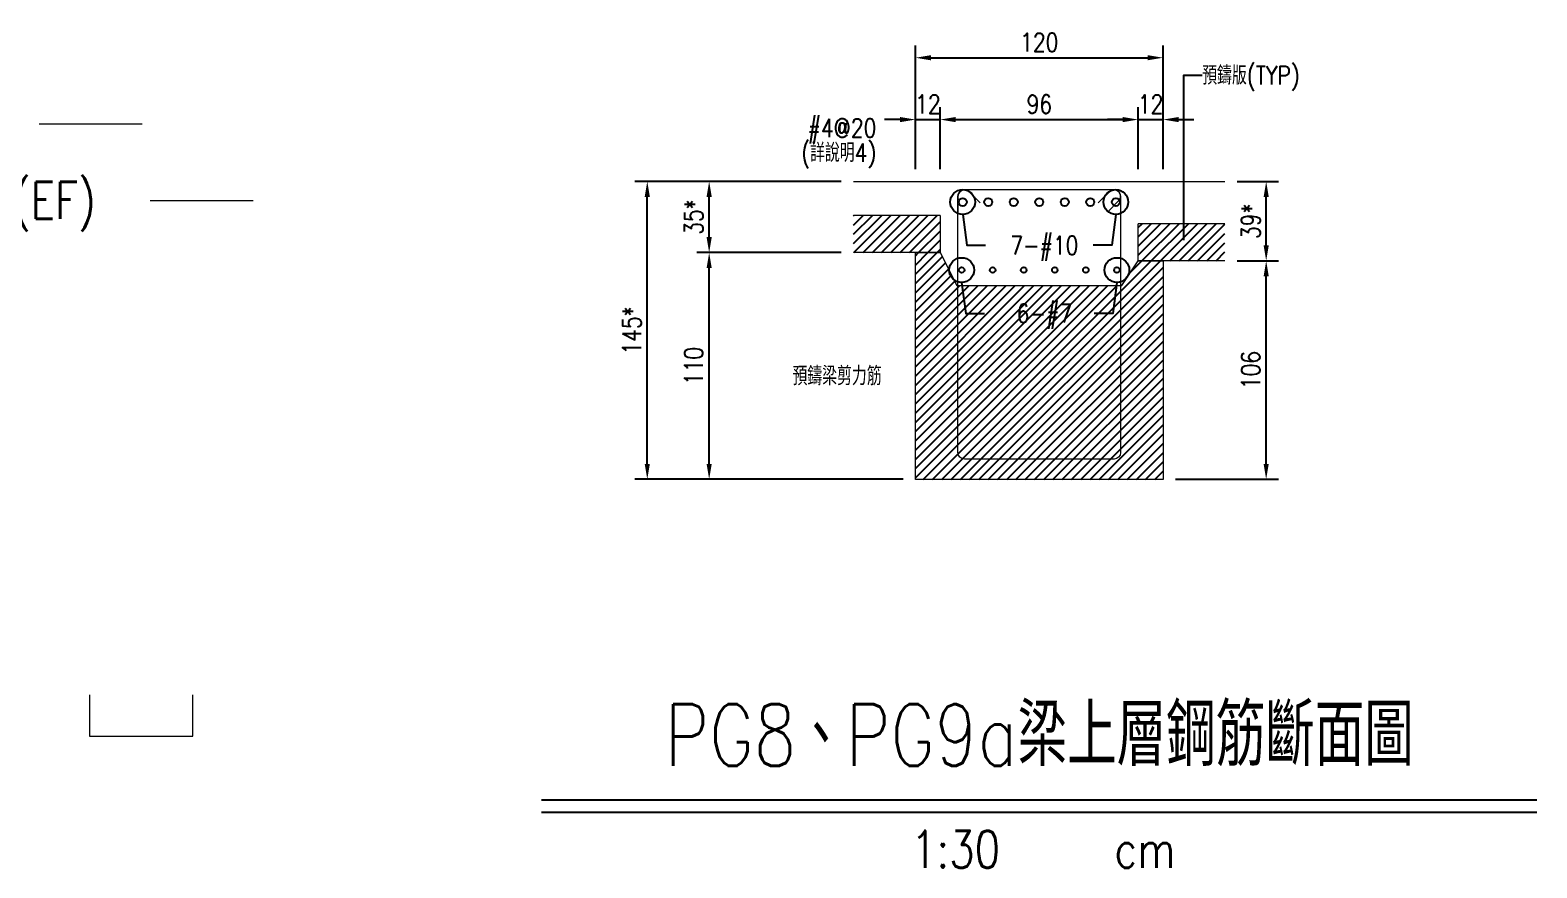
# Model space of a CAD drawing. Extents: x -4754 to 4976, y -23710 to 3942.
# Drawn here: x 4245 to 4976, y -7943 to -7537 of the extents above; entities that cross this region are included whole.
import ezdxf
from ezdxf.enums import TextEntityAlignment as Align

# ---------------------------------------------------------------- set-up
doc = ezdxf.new("R2010")
doc.units = 0
doc.header["$LTSCALE"] = 3
doc.layers.get('0').update_dxf_attribs({"linetype": 'CONTINUOUS'})
doc.layers.add('HB_0', color=7, linetype='CONTINUOUS', transparency=0.5)
doc.layers.add('預鑄版_HATCH', color=253, linetype='CONTINUOUS', transparency=0.1)
for name, color, linetype in [('HB_DIM', 1, 'CONTINUOUS'), ('HB_TXT_CTEXT', 2, 'CONTINUOUS'), ('鋼筋', 3, 'CONTINUOUS'), ('預鑄梁_HATCH', 253, 'CONTINUOUS')]:
    doc.layers.add(name, color=color, linetype=linetype)
doc.styles.get("Standard").update_dxf_attribs({"font": 'ROMANS.shx', "width": 0.8, "bigfont": 'chineset.shx'})
doc.dimstyles.new('30', dxfattribs={"dimscale": 3, "dimtxt": 3, "dimasz": 2.5, "dimexe": 2, "dimexo": 2, "dimgap": 1, "dimtad": 1, "dimdsep": 46, "dimtxsty": 'Standard', "dimcen": 0, "dimclrd": 256, "dimclre": 256, "dimclrt": 2, "dimadec": 0, "dimazin": 0, "dimtfac": 1, "dimtix": 1, "dimtmove": 2, "dimatfit": 3, "dimfxl": 1, "dimtolj": 1, "dimtzin": 0, "dimarcsym": 0})

# ---------------------------------------------------------------- blocks, each defined once
blk = doc.blocks.new('title_beam')
at = {"color": 3, "linetype": 'Continuous'}
blk.add_line((-241.2, 0), (241.2, 0), dxfattribs=at)
at = {"color": 1, "linetype": 'Continuous'}
blk.add_line((-241.2, -6), (241.2, -6), dxfattribs=at)
at = {"color": 3, "linetype": 'Continuous', "width": 0.8}
blk.add_attdef('TITLE', text='', height=30, dxfattribs=at).set_placement((0, 33), align=Align.MIDDLE)
at = {"linetype": 'Continuous', "width": 0.8}
blk.add_attdef('SCALE', text='', height=18, dxfattribs=at).set_placement((-40.57, -24), align=Align.MIDDLE)
blk.add_attdef('CM', (36.47, -33.03), '', height=18, dxfattribs=at)
blk = doc.blocks.new('C')
at = {"color": 3, "linetype": 'Continuous'}
blk.add_circle((0, 0), 1.2, dxfattribs=at)
blk = doc.blocks.new('*D1343')
at = {"layer": 'HB_DIM', "linetype": 'Continuous', "lineweight": -2}
for p, q in [((4638.57, -7610.27), (4538.57, -7610.27)), ((4544.57, -7747.3), (4544.57, -7617.77)), ((4668.57, -7754.8), (4538.57, -7754.8))]:
    blk.add_line(p, q, dxfattribs=at)
at = {"layer": 'HB_DIM'}
for points in [[(4545.82, -7617.77), (4543.32, -7617.77), (4544.57, -7610.27)], [(4543.32, -7747.3), (4545.82, -7747.3), (4544.57, -7754.8)]]:
    blk.add_solid(points, dxfattribs=at)
at = {"layer": 'HB_DIM', "color": 2, "linetype": 'Continuous', "insert": (4537.07, -7682.54), "char_height": 9, "attachment_point": 5, "rotation": 90}
blk.add_mtext('\\A1;145*', dxfattribs=at)
blk = doc.blocks.new('*D1344')
at = {"layer": 'HB_DIM', "linetype": 'Continuous', "lineweight": -2}
for p, q in [((4638.57, -7644.8), (4568.57, -7644.8)), ((4574.57, -7747.3), (4574.57, -7652.3)), ((4668.57, -7754.8), (4568.57, -7754.8))]:
    blk.add_line(p, q, dxfattribs=at)
at = {"layer": 'HB_DIM'}
for points in [[(4575.82, -7652.3), (4573.32, -7652.3), (4574.57, -7644.8)], [(4573.32, -7747.3), (4575.82, -7747.3), (4574.57, -7754.8)]]:
    blk.add_solid(points, dxfattribs=at)
at = {"layer": 'HB_DIM', "color": 2, "linetype": 'Continuous', "insert": (4567.07, -7699.8), "char_height": 9, "attachment_point": 5, "rotation": 90}
blk.add_mtext('\\A1;110', dxfattribs=at)
blk = doc.blocks.new('*D1345')
at = {"layer": 'HB_DIM', "linetype": 'Continuous', "lineweight": -2}
for p, q in [((4638.57, -7610.27), (4568.57, -7610.27)), ((4574.57, -7637.3), (4574.57, -7617.77)), ((4638.57, -7644.8), (4568.57, -7644.8))]:
    blk.add_line(p, q, dxfattribs=at)
at = {"layer": 'HB_DIM'}
for points in [[(4575.82, -7617.77), (4573.32, -7617.77), (4574.57, -7610.27)], [(4573.32, -7637.3), (4575.82, -7637.3), (4574.57, -7644.8)]]:
    blk.add_solid(points, dxfattribs=at)
at = {"layer": 'HB_DIM', "color": 2, "linetype": 'Continuous', "insert": (4567.07, -7627.54), "char_height": 9, "attachment_point": 5, "rotation": 90}
blk.add_mtext('\\A1;35*', dxfattribs=at)
blk = doc.blocks.new('*D1346')
at = {"layer": 'HB_DIM', "linetype": 'Continuous', "lineweight": -2}
for p, q in [((4830.57, -7648.8), (4850.57, -7648.8)), ((4844.57, -7747.3), (4844.57, -7656.3)), ((4800.57, -7754.8), (4850.57, -7754.8))]:
    blk.add_line(p, q, dxfattribs=at)
at = {"layer": 'HB_DIM'}
for points in [[(4845.82, -7656.3), (4843.32, -7656.3), (4844.57, -7648.8)], [(4843.32, -7747.3), (4845.82, -7747.3), (4844.57, -7754.8)]]:
    blk.add_solid(points, dxfattribs=at)
at = {"layer": 'HB_DIM', "color": 2, "linetype": 'Continuous', "insert": (4837.07, -7701.8), "char_height": 9, "attachment_point": 5, "rotation": 90}
blk.add_mtext('\\A1;106', dxfattribs=at)
blk = doc.blocks.new('*D1347')
at = {"layer": 'HB_DIM', "linetype": 'Continuous', "lineweight": -2}
for p, q in [((4830.57, -7610.27), (4850.57, -7610.27)), ((4844.57, -7641.3), (4844.57, -7617.77)), ((4830.57, -7648.8), (4850.57, -7648.8))]:
    blk.add_line(p, q, dxfattribs=at)
at = {"layer": 'HB_DIM'}
for points in [[(4845.82, -7617.77), (4843.32, -7617.77), (4844.57, -7610.27)], [(4843.32, -7641.3), (4845.82, -7641.3), (4844.57, -7648.8)]]:
    blk.add_solid(points, dxfattribs=at)
at = {"layer": 'HB_DIM', "color": 2, "linetype": 'Continuous', "insert": (4837.07, -7629.54), "char_height": 9, "attachment_point": 5, "rotation": 90}
blk.add_mtext('\\A1;39*', dxfattribs=at)
blk = doc.blocks.new('*D1348')
at = {"layer": 'HB_DIM', "linetype": 'Continuous', "lineweight": -2}
for p, q in [((4674.57, -7604.27), (4674.57, -7544.27)), ((4794.57, -7604.27), (4794.57, -7544.27)), ((4682.07, -7550.27), (4787.07, -7550.27))]:
    blk.add_line(p, q, dxfattribs=at)
at = {"layer": 'HB_DIM'}
for points in [[(4682.07, -7549.02), (4682.07, -7551.52), (4674.57, -7550.27)], [(4787.07, -7551.52), (4787.07, -7549.02), (4794.57, -7550.27)]]:
    blk.add_solid(points, dxfattribs=at)
at = {"layer": 'HB_DIM', "color": 2, "linetype": 'Continuous', "insert": (4734.57, -7542.77), "char_height": 9, "attachment_point": 5, "rotation": 0}
blk.add_mtext('\\A1;120', dxfattribs=at)
blk = doc.blocks.new('*D1349')
at = {"layer": 'HB_DIM', "linetype": 'Continuous', "lineweight": -2}
for p, q in [((4667.07, -7580.27), (4659.57, -7580.27)), ((4674.57, -7604.27), (4674.57, -7574.27)), ((4674.57, -7580.27), (4686.57, -7580.27)), ((4686.57, -7604.27), (4686.57, -7574.27)), ((4694.07, -7580.27), (4701.57, -7580.27))]:
    blk.add_line(p, q, dxfattribs=at)
at = {"layer": 'HB_DIM'}
for points in [[(4667.07, -7581.52), (4667.07, -7579.02), (4674.57, -7580.27)], [(4694.07, -7579.02), (4694.07, -7581.52), (4686.57, -7580.27)]]:
    blk.add_solid(points, dxfattribs=at)
at = {"layer": 'HB_DIM', "color": 2, "linetype": 'Continuous', "insert": (4680.57, -7572.77), "char_height": 9, "attachment_point": 5, "rotation": 0}
blk.add_mtext('\\A1;12', dxfattribs=at)
blk = doc.blocks.new('*D1350')
at = {"layer": 'HB_DIM', "linetype": 'Continuous', "lineweight": -2}
for p, q in [((4686.57, -7604.27), (4686.57, -7574.27)), ((4694.07, -7580.27), (4775.07, -7580.27)), ((4782.57, -7604.27), (4782.57, -7574.27))]:
    blk.add_line(p, q, dxfattribs=at)
at = {"layer": 'HB_DIM'}
for points in [[(4694.07, -7579.02), (4694.07, -7581.52), (4686.57, -7580.27)], [(4775.07, -7581.52), (4775.07, -7579.02), (4782.57, -7580.27)]]:
    blk.add_solid(points, dxfattribs=at)
at = {"layer": 'HB_DIM', "color": 2, "linetype": 'Continuous', "insert": (4734.57, -7572.77), "char_height": 9, "attachment_point": 5, "rotation": 0}
blk.add_mtext('\\A1;96', dxfattribs=at)
blk = doc.blocks.new('*D1351')
at = {"layer": 'HB_DIM', "linetype": 'Continuous', "lineweight": -2}
for p, q in [((4775.07, -7580.27), (4767.57, -7580.27)), ((4782.57, -7604.27), (4782.57, -7574.27)), ((4782.57, -7580.27), (4794.57, -7580.27)), ((4794.57, -7604.27), (4794.57, -7574.27)), ((4802.07, -7580.27), (4809.57, -7580.27))]:
    blk.add_line(p, q, dxfattribs=at)
at = {"layer": 'HB_DIM'}
for points in [[(4775.07, -7581.52), (4775.07, -7579.02), (4782.57, -7580.27)], [(4802.07, -7579.02), (4802.07, -7581.52), (4794.57, -7580.27)]]:
    blk.add_solid(points, dxfattribs=at)
at = {"layer": 'HB_DIM', "color": 2, "linetype": 'Continuous', "insert": (4788.57, -7572.77), "char_height": 9, "attachment_point": 5, "rotation": 0}
blk.add_mtext('\\A1;12', dxfattribs=at)
blk = doc.blocks.new('C_Red')
at = {"color": 1, "linetype": 'Continuous'}
blk.add_circle((0, 0), 1.2, dxfattribs=at)

msp = doc.modelspace()

# ---------------------------------------------------------------- hatches: boundary and pattern name
at = {"layer": '預鑄梁_HATCH', "linetype": 'Continuous'}
h = msp.add_hatch(dxfattribs=at)
h.set_pattern_fill('ANSI31', color=256, style=0)
h.paths.add_polyline_path([(4674.573, -7754.802), (4674.573, -7644.802), (4686.573, -7644.802), (4694.573, -7660.802), (4774.573, -7660.802), (4782.573, -7648.802), (4794.573, -7648.802), (4794.573, -7754.802)], flags=17)
at = {"layer": '預鑄版_HATCH', "linetype": 'Continuous'}
h = msp.add_hatch(dxfattribs=at)
h.set_pattern_fill('ANSI31', color=256, style=0)
h.paths.add_polyline_path([(4644.573, -7644.802), (4686.573, -7644.802), (4686.573, -7626.802), (4644.573, -7626.802)], flags=17)
h = msp.add_hatch(dxfattribs=at)
h.set_pattern_fill('ANSI31', color=256, style=0)
h.paths.add_polyline_path([(4782.573, -7648.802), (4824.573, -7648.802), (4824.573, -7630.802), (4782.573, -7630.802)], flags=17)

# ---------------------------------------------------------------- linework, layer by layer
at = {"layer": 'HB_0', "lineweight": 5}
for p, q in [((4644.573, -7610.271, -89.5), (4824.573, -7610.271, -89.5)), ((4686.573, -7626.802), (4644.573, -7626.802)), ((4686.573, -7626.802), (4686.573, -7644.802)), ((4824.573, -7630.802), (4782.573, -7630.802)), ((4782.573, -7648.802), (4782.573, -7630.802)), ((4686.573, -7644.802), (4644.573, -7644.802)), ((4824.573, -7648.802), (4782.573, -7648.802))]:
    msp.add_line(p, q, dxfattribs=at)
msp.add_lwpolyline([(4674.573, -7754.802), (4674.573, -7644.802), (4686.573, -7644.802), (4694.573, -7660.802), (4774.573, -7660.802), (4782.573, -7648.802), (4794.573, -7648.802), (4794.573, -7754.802), (4674.573, -7754.802)], dxfattribs=at)
at = {"layer": 'HB_DIM', "color": 1, "linetype": 'Continuous'}
for points in [[(4804.573, -7638.802), (4804.573, -7558.802), (4813.573, -7558.802)], [(4697.453, -7626.271), (4699.453, -7641.271), (4708.453, -7641.271)], [(4771.693, -7626.271), (4769.693, -7641.271), (4760.693, -7641.271)], [(4696.953, -7659.271), (4698.953, -7674.271), (4707.953, -7674.271)], [(4772.193, -7659.271), (4770.193, -7674.271), (4761.193, -7674.271)]]:
    msp.add_lwpolyline(points, dxfattribs=at)
for points in [[(4734.573, -7614.337, 0, 5, 0), (4727.573, -7611.337, 0, 0, 0), (4664.573, -7584.337, 0, 0, 0), (4655.573, -7584.337, 0, 0, 0)], [(4695.168, -7679.657, 0, 5, 0), (4690.168, -7684.657, 0, 0, 0), (4670.168, -7704.657, 0, 0, 0), (4661.168, -7704.657, 0, 0, 0)]]:
    msp.add_lwpolyline(points, format="xyseb", dxfattribs=at)
at = {"layer": 'HB_TXT_CTEXT', "lineweight": 5}
for p, q in [((4249.773, -7582.302, -50), (4299.773, -7582.302, -50)), ((4303.573, -7619.488, 50), (4353.573, -7619.488, 50))]:
    msp.add_line(p, q, dxfattribs=at)
msp.add_polyline3d([(4274.239, -7859.332, -50), (4274.239, -7879.332, -50), (4324.239, -7879.332, -50), (4324.239, -7859.332, -50)], dxfattribs=at)
at = {"layer": '鋼筋', "lineweight": 5}
for p, q in [((4695.168, -7617.512, -78.23), (4695.168, -7625.132, -78.23)), ((4695.168, -7741.802, -79.5), (4695.168, -7617.512, -79.5)), ((4770.803, -7614.337, -78.23), (4698.343, -7614.337, -78.23)), ((4700.588, -7615.266, -79.5), (4705.977, -7620.655, -79.5)), ((4763.17, -7620.655, -79.5), (4768.558, -7615.266, -79.5)), ((4773.978, -7617.512, -79.5), (4773.978, -7741.802, -79.5)), ((4767.66, -7625.145, -78.23), (4773.048, -7619.757, -78.23)), ((4770.803, -7744.977, -79.5), (4698.343, -7744.977, -79.5))]:
    msp.add_line(p, q, dxfattribs=at)
at = {"layer": '鋼筋', "lineweight": 5, "extrusion": (0, 0, -1)}
for centre, start, end in [((-4698.343, -7617.512, 79.5), 0, 135), ((-4770.803, -7617.512, 79.5), 45, 180), ((-4698.343, -7741.802, 79.5), 270, 0), ((-4770.803, -7741.802, 79.5), 180, 270)]:
    msp.add_arc(centre, 3.175, start, end, dxfattribs=at)
at = {"layer": '鋼筋', "lineweight": 5}
for centre, start, end in [((4698.343, -7617.512, -78.23), 90, 180), ((4770.803, -7617.512, -78.23), 315, 90)]:
    msp.add_arc(centre, 3.175, start, end, dxfattribs=at)

# ---------------------------------------------------------------- block references
at = {"layer": 'HB_DIM', "linetype": 'Continuous', "xscale": 5, "yscale": 5, "zscale": 5}
for p in [(4697.453, -7620.271, -69.01), (4771.693, -7620.271, -69.01), (4696.953, -7653.271, -63.01), (4772.193, -7653.271, -63.01)]:
    msp.add_blockref('C_Red', p, dxfattribs=at)
at = {"layer": 'HB_TXT_CTEXT', "linetype": 'Continuous'}
msp.add_blockref('title_beam', (4734.573, -7910.271, -89.5), dxfattribs=at).add_auto_attribs({'TITLE': 'PG8、PG9a梁上層鋼筋斷面圖', 'SCALE': '1:30', 'CM': 'cm'})
at = {"layer": '鋼筋', "linetype": 'Continuous'}
for p, xscale, yscale, zscale in [((4697.453, -7620.271, -69.01), 1.61, 1.61, 1.61), ((4709.827, -7620.271, -69.01), 1.61, 1.61, 1.61), ((4722.2, -7620.271, -69.01), 1.61, 1.61, 1.61), ((4734.573, -7620.271, -69.01), 1.61, 1.61, 1.61), ((4746.947, -7620.271, -69.01), 1.61, 1.61, 1.61), ((4759.32, -7620.271, -69.01), 1.61, 1.61, 1.61), ((4771.693, -7620.271, -69.01), 1.61, 1.61, 1.61), ((4696.953, -7653.271, -63.01), 1.11, 1.11, 1.11), ((4712.001, -7653.271, -63.01), 1.11, 1.11, 1.11), ((4727.049, -7653.271, -63.01), 1.11, 1.11, 1.11), ((4742.097, -7653.271, -63.01), 1.11, 1.11, 1.11), ((4757.145, -7653.271, -63.01), 1.11, 1.11, 1.11), ((4772.193, -7653.271, -63.01), 1.11, 1.11, 1.11)]:
    msp.add_blockref('C', p, dxfattribs=dict(at, xscale=xscale, yscale=yscale, zscale=zscale))

# ---------------------------------------------------------------- texts
at = {"layer": 'HB_TXT_CTEXT', "linetype": 'Continuous', "width": 0.8}
for s, height, p in [('預鑄版(TYP)', 9, (4813.573, -7558.802, -89.5)), (' 5-#5(EF)', 18, (4173.573, -7619.488, 50))]:
    msp.add_text(s, height=height, dxfattribs=at).set_placement(p, align=Align.MIDDLE_LEFT)
for s, p in [('#4@20', (4655.573, -7584.337, -78.23)), ('(詳說明4)', (4655.573, -7596.337, -78.23)), ('預鑄梁剪力筋', (4658.168, -7704.657, -79.5))]:
    msp.add_text(s, height=9, dxfattribs=at).set_placement(p, align=Align.MIDDLE_RIGHT)
for s, p in [(' 7-#10', (4734.573, -7641.271, -69.01)), (' 6-#7', (4734.573, -7674.271, -63.01))]:
    msp.add_text(s, height=9, dxfattribs=at).set_placement(p, align=Align.MIDDLE_CENTER)

# ---------------------------------------------------------------- dimensions: what is measured, and where the dimension line sits
at = {"layer": 'HB_DIM', "linetype": 'Continuous'}
for base, p1, p2, angle, override, picture, middle in [((4794.573, -7550.271), (4674.573, -7610.271, -89.5), (4794.573, -7610.271, -89.5), 0, {"dimdec": 0, "dimpost": '<>'}, '*D1348', (4734.573, -7542.771)), ((4686.573, -7580.271), (4674.573, -7610.271, -89.5), (4686.573, -7610.271, -89.5), 0, {"dimdec": 0, "dimpost": '<>'}, '*D1349', (4680.573, -7572.771)), ((4782.573, -7580.271), (4686.573, -7610.271, -89.5), (4782.573, -7610.271, -89.5), 0, {"dimdec": 0, "dimpost": '<>'}, '*D1350', (4734.573, -7572.771)), ((4794.573, -7580.271), (4782.573, -7610.271, -89.5), (4794.573, -7610.271, -89.5), 0, {"dimdec": 0, "dimpost": '<>'}, '*D1351', (4788.573, -7572.771)), ((4574.573, -7644.802), (4674.573, -7754.802, -89.5), (4644.573, -7644.802, -89.5), 90, {"dimtad": 4, "dimdec": 0, "dimpost": '<>'}, '*D1344', (4567.073, -7699.802)), ((4844.573, -7648.802), (4794.573, -7754.802, -89.5), (4824.573, -7648.802, -89.5), 90, {"dimtad": 4, "dimdec": 0, "dimpost": '<>'}, '*D1346', (4837.073, -7701.802))]:
    dim = msp.add_linear_dim(base=base, p1=p1, p2=p2, angle=angle, dimstyle='30', override=override, dxfattribs=at)
    dim.commit()
    dim.dimension.update_dxf_attribs({"geometry": picture, "text_midpoint": middle})
for base, p1, p2, picture, middle in [((4544.573, -7610.271), (4674.573, -7754.802, -89.5), (4644.573, -7610.271, -89.5), '*D1343', (4537.073, -7682.536)), ((4574.573, -7610.271), (4644.573, -7644.802, -89.5), (4644.573, -7610.271, -89.5), '*D1345', (4567.073, -7627.536)), ((4844.573, -7610.271), (4824.573, -7648.802, -89.5), (4824.573, -7610.271, -89.5), '*D1347', (4837.073, -7629.536))]:
    dim = msp.add_linear_dim(base=base, p1=p1, p2=p2, angle=90, text='<>*', dimstyle='30', override={"dimtad": 4, "dimdec": 0, "dimpost": '<>'}, dxfattribs=at)
    dim.commit()
    dim.dimension.update_dxf_attribs({"geometry": picture, "text_midpoint": middle})

doc.saveas('drawing.dxf')
